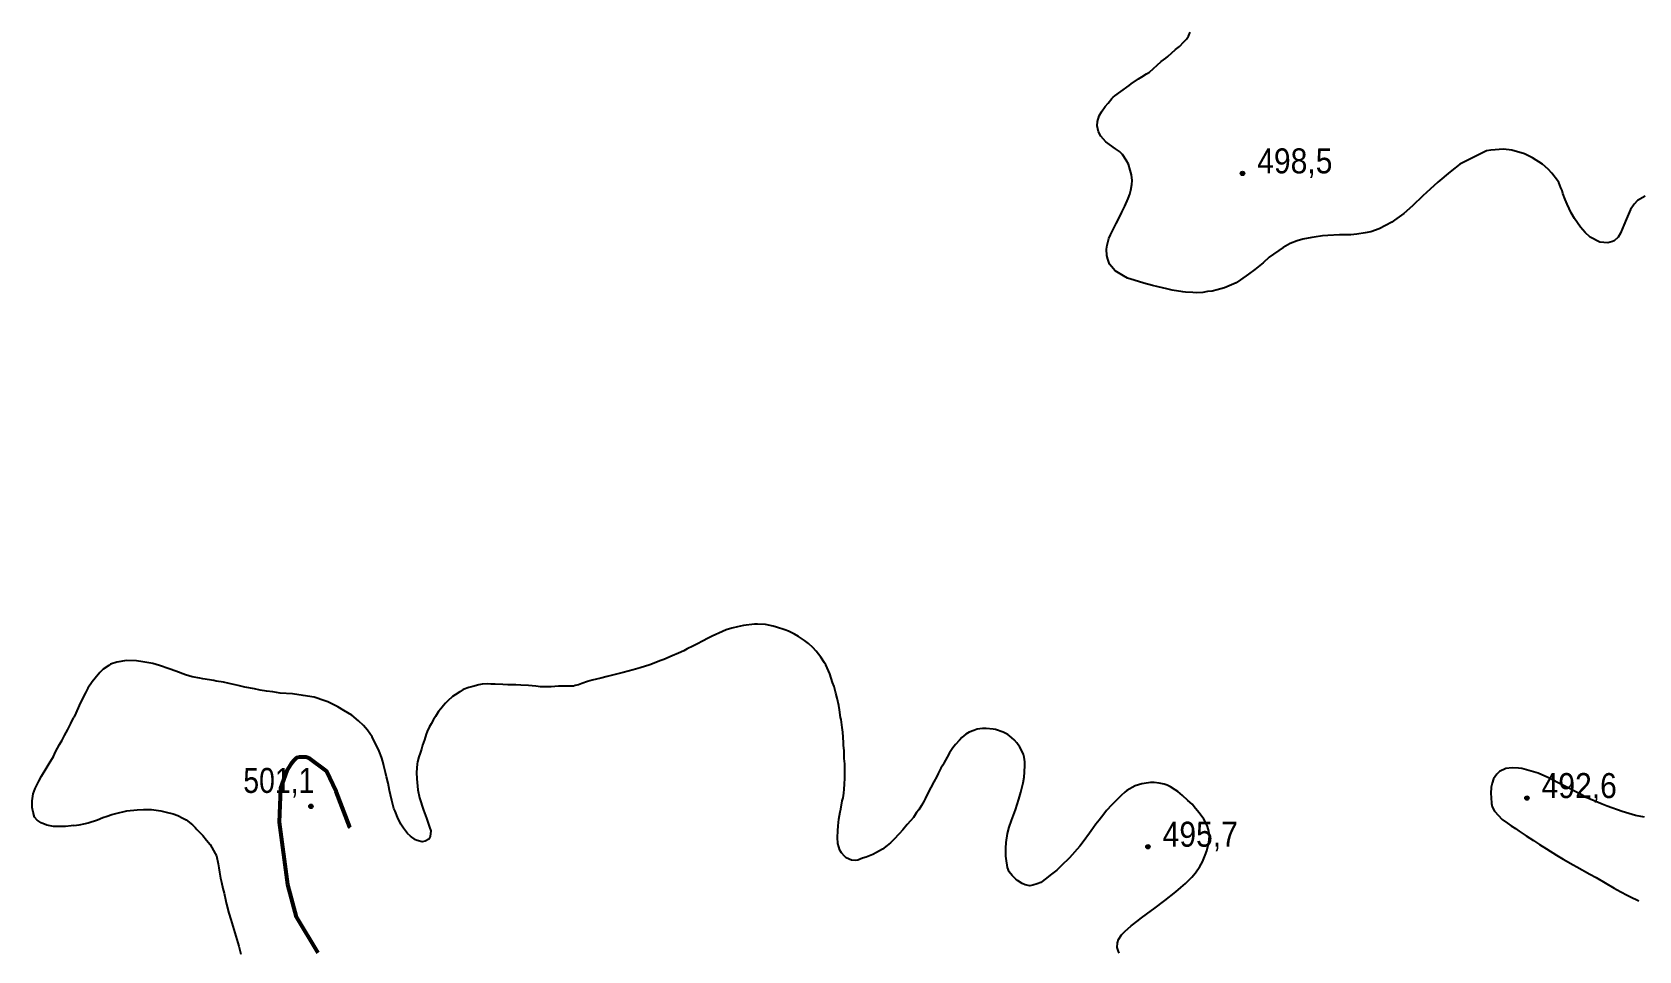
# Model space of a CAD drawing. Header units: metres. Extents: x 547833 to 556102, y 1844799 to 1850994.
# Drawn here: x 547972 to 549065, y 1846739 to 1847364 of the extents above; entities that cross this region are included whole.
import ezdxf

# ---------------------------------------------------------------- set-up
doc = ezdxf.new("R2010")
doc.units = ezdxf.units.M
doc.header["$LTSCALE"] = 6.8
for name, color, linetype, lineweight in [('1', 7, 'Continuous', 25), ('2', 7, 'Continuous', 53), ('5', 7, 'Continuous', 13)]:
    doc.layers.add(name, color=color, linetype=linetype, lineweight=lineweight)

msp = doc.modelspace()

# ---------------------------------------------------------------- hatches: boundary and pattern name
at = {"layer": '5'}
for points in [[(548797.03, 1847268.19, 1), (548794.03, 1847268.19, 1)], [(548162.96, 1846837.64, 1), (548159.96, 1846837.64, 1)], [(548990.61, 1846843.26, 1), (548987.61, 1846843.26, 1)], [(548732.66, 1846810.17, 1), (548729.66, 1846810.17, 1)]]:
    msp.add_hatch(color=256, dxfattribs=at).paths.add_polyline_path(points)

# ---------------------------------------------------------------- linework, layer by layer
at = {"layer": '1'}
for points in [[(548715.37, 1847245.91), (548717.65, 1847251.13), (548718.81, 1847254.06), (548719.51, 1847256.68), (548720.3, 1847260.57), (548720.35, 1847263.24), (548719.87, 1847267.24), (548719.12, 1847270.31), (548717.85, 1847274.46), (548716.38, 1847277.2), (548713.9, 1847280.95), (548711.88, 1847282.99), (548709.11, 1847284.93), (548704.97, 1847287.72), (548702.45, 1847289.7), (548699.08, 1847293.47), (548697.57, 1847296.45), (548696.56, 1847300.63), (548696.84, 1847303.58), (548698.02, 1847307.4), (548699.6, 1847310), (548701.96, 1847313.58), (548704.07, 1847315.99), (548706.48, 1847319.07), (548707.5, 1847320.08), (548708.66, 1847320.98), (548712.6, 1847323.99), (548718.45, 1847327.99), (548719.82, 1847329.17), (548724.62, 1847332.42), (548727.11, 1847333.86), (548730.14, 1847336), (548732.16, 1847337.13), (548740.17, 1847344.19), (548743.42, 1847346.61), (548744.8, 1847347.79), (548749.95, 1847352.34), (548752.59, 1847354.56), (548755.64, 1847357.59), (548757.43, 1847359.58), (548758.71, 1847361.51), (548759.8, 1847364.25)], [(549069.49, 1847252.69), (549064.41, 1847249.66), (549062.04, 1847247.22), (549059.69, 1847243.64), (549056.92, 1847237.23), (549055.16, 1847232.96), (549052.91, 1847227.49), (549051.22, 1847224.75), (549048.46, 1847222.39), (549047.28, 1847221.74), (549044.2, 1847220.99), (549038.7, 1847221.46), (549032.22, 1847224.73), (549028.8, 1847227.86), (549025.57, 1847231.52), (549021.42, 1847237.48), (549019.19, 1847241.26), (549016.44, 1847247.26), (549015.15, 1847250.52), (549013.53, 1847254.5), (549013.04, 1847256.47), (549012.19, 1847258.27), (549010.73, 1847261.89), (549009.91, 1847263.44), (549006.14, 1847268.43), (549003.53, 1847271.15), (548999.72, 1847274.36), (548992.84, 1847278.85), (548987.45, 1847281.49), (548978.93, 1847283.87), (548973.14, 1847284.56), (548964.59, 1847284.03), (548961.63, 1847283.42), (548943.47, 1847274.37)], [(548943.47, 1847274.37), (548940, 1847271.67), (548936.89, 1847269.14), (548928.49, 1847262.17), (548923.23, 1847257.47), (548918.22, 1847252.81), (548911.18, 1847246.13), (548905.34, 1847240.99), (548902.09, 1847238.57), (548898.95, 1847236.28), (548897.07, 1847235.04), (548888.51, 1847230.46), (548882.92, 1847228.51), (548879.09, 1847227.67), (548873.24, 1847226.83), (548869.35, 1847226.48), (548863.41, 1847226.4), (548861.52, 1847226.29), (548853.58, 1847225.96), (548849.95, 1847225.65), (548844.35, 1847224.84), (548842.6, 1847224.63), (548836.67, 1847223.4), (548832.62, 1847222.28), (548828.03, 1847220.45), (548823.28, 1847217.85), (548813.71, 1847211.11), (548809.47, 1847207.43), (548803.82, 1847202.82), (548799.66, 1847199.53), (548794.18, 1847195.69), (548791.11, 1847193.8), (548786.55, 1847191.73), (548783.28, 1847190.44), (548778.27, 1847188.95), (548774.95, 1847188.16), (548771.7, 1847187.77), (548768.6, 1847187.27), (548764.32, 1847187), (548761.65, 1847187.06), (548756.68, 1847187.34), (548755.01, 1847187.52), (548747.64, 1847188.78), (548743.99, 1847189.6), (548738.12, 1847191.04), (548734.33, 1847191.97), (548728.45, 1847193.41), (548721.74, 1847195.51), (548717.25, 1847196.99), (548714.54, 1847198.44), (548711.13, 1847200.43), (548708.92, 1847201.94), (548706.42, 1847204.8), (548705.07, 1847206.53), (548703.79, 1847209.8), (548703.1, 1847212.38), (548702.97, 1847216.54), (548703.39, 1847219.38), (548704.48, 1847223.94), (548705.56, 1847226.48), (548707.93, 1847230.95), (548709.57, 1847234.19), (548712.24, 1847239.33), (548713.46, 1847241.76), (548715.37, 1847245.91)], [(548520.39, 1846824.28), (548520.84, 1846828.89), (548521.62, 1846833.93), (548522.05, 1846835.63), (548523.13, 1846841.33), (548523.64, 1846843.42), (548524.13, 1846846.65), (548524.33, 1846849.21), (548524.65, 1846852.79), (548524.81, 1846856.74), (548524.92, 1846862.07), (548524.76, 1846866.49), (548524.45, 1846870.12), (548524.31, 1846875.43), (548523.97, 1846879.31), (548524, 1846881.09), (548523.4, 1846888.11), (548523.01, 1846891.35), (548522.37, 1846896.6), (548521.94, 1846898.07), (548521.19, 1846903.17), (548520.69, 1846906.27), (548519.59, 1846911.21), (548518.8, 1846914.53), (548517.48, 1846919.19), (548516.5, 1846921.98), (548515.53, 1846924.78), (548514.53, 1846927.82), (548511.88, 1846933.96), (548511.09, 1846935.26), (548508.61, 1846939.01), (548505.32, 1846943.17), (548502.99, 1846945.67), (548500.13, 1846948.37), (548497.47, 1846950.45), (548493.22, 1846953.1), (548490.48, 1846954.8), (548486.57, 1846956.73), (548483.92, 1846957.67), (548478.37, 1846959.53), (548476.15, 1846960.15), (548470.94, 1846961.29), (548465.33, 1846961.62), (548463.44, 1846961.52), (548455.81, 1846960.72), (548451.73, 1846959.85), (548447.94, 1846958.75), (548444.15, 1846957.66), (548441.49, 1846956.57), (548434.66, 1846953.34), (548431.43, 1846951.81), (548428.34, 1846950.16), (548424.16, 1846948.01), (548421.29, 1846946.65), (548417.59, 1846944.8), (548415.21, 1846943.5), (548411.62, 1846941.8), (548407.41, 1846939.9), (548401.74, 1846937.56), (548399.56, 1846936.79), (548392.06, 1846933.85), (548385.47, 1846931.78), (548380.82, 1846930.46), (548373.95, 1846928.61), (548369.52, 1846927.57)], [(548227.24, 1846819.21), (548224.4, 1846822.79), (548222.68, 1846825.5), (548220.32, 1846830.28), (548218.81, 1846834.4), (548217.96, 1846836.2), (548216.54, 1846841.6), (548215.7, 1846845.42), (548214.94, 1846848.5), (548213.98, 1846853.32), (548212.82, 1846857.62), (548212.21, 1846860.58), (548211.03, 1846865.13), (548210.41, 1846868.09), (548209.55, 1846871.03), (548207.79, 1846875.12), (548206.7, 1846877.77), (548204.55, 1846881.95), (548203.05, 1846884.93), (548199.97, 1846889.37), (548197.16, 1846892.7), (548193.74, 1846895.84), (548189.23, 1846899.59), (548183.89, 1846902.87), (548179.79, 1846905.41), (548173.06, 1846908.65), (548170.94, 1846909.41), (548163.66, 1846911.94), (548156.18, 1846913.06), (548148.95, 1846914.21), (548140.53, 1846914.71), (548135.49, 1846915.49), (548131.13, 1846915.97), (548126.87, 1846916.6), (548123.08, 1846917.53), (548116.49, 1846918.63), (548111.92, 1846919.72), (548105.91, 1846921.27), (548102.01, 1846922.07), (548096.98, 1846922.85), (548095.28, 1846923.27), (548087.93, 1846924.28), (548085.85, 1846924.79), (548080.53, 1846925.79), (548076.07, 1846927.02), (548069.44, 1846929.51), (548064.92, 1846931.24), (548058.32, 1846933.48), (548053.86, 1846934.71), (548046.98, 1846936.03), (548042.62, 1846936.52), (548036.01, 1846936.73), (548029.41, 1846935.8), (548025.03, 1846934.25), (548023.98, 1846933.49), (548019.98, 1846930.98), (548017.73, 1846928.68), (548014.52, 1846924.87), (548012.54, 1846922.35), (548009.53, 1846917.93), (548008.01, 1846914.83), (548005.34, 1846909.69), (548003.74, 1846906.21), (548001.32, 1846901.1), (548000, 1846898.05)], [(548369.52, 1846927.57), (548363, 1846925.89), (548358.82, 1846924.87), (548352.92, 1846923.4), (548349.73, 1846922.5), (548345.83, 1846921.27), (548343.68, 1846920.25), (548341.32, 1846919.84), (548340.1, 1846919.43), (548329.96, 1846919.47), (548327.47, 1846919.17), (548324.97, 1846918.86), (548320.66, 1846918.85), (548317.61, 1846918.98), (548314.52, 1846919.37), (548309.52, 1846919.9), (548304.29, 1846920.15), (548300.98, 1846920.26), (548295.4, 1846920.34), (548292.09, 1846920.45), (548286.87, 1846920.7), (548283.81, 1846920.83), (548281.4, 1846920.92), (548278.01, 1846920.64), (548275.65, 1846920.22), (548271.72, 1846919.24), (548268.89, 1846918.52), (548265.02, 1846917.03), (548262.78, 1846915.62), (548259.61, 1846913.59), (548257.74, 1846912.35), (548254.54, 1846909.43), (548253.09, 1846907.86), (548251.63, 1846906.28), (548249.77, 1846903.91), (548248.34, 1846902.09), (548246.21, 1846898.79), (548244.95, 1846896.61), (548243.26, 1846893.87), (548242.03, 1846891.44), (548240.62, 1846888.48), (548239.94, 1846886.75), (548238.65, 1846882.79), (548237.44, 1846879.23), (548236.74, 1846876.61), (548235.69, 1846873.82), (548234.85, 1846871.31), (548234, 1846867.91), (548233.65, 1846866.61), (548233.24, 1846860.6), (548233.5, 1846856.33), (548234.27, 1846848.95), (548235.44, 1846843.51), (548238, 1846834.96), (548240.16, 1846829.65), (548242.17, 1846823.56), (548243, 1846820.87), (548242.57, 1846817.14), (548241.64, 1846815.39), (548239.16, 1846813.94), (548237.05, 1846813.56), (548233.79, 1846814.31), (548232.59, 1846814.79), (548229.23, 1846817.43), (548227.24, 1846819.21)], [(547976.29, 1846854.74), (547978.14, 1846858.25), (547981.2, 1846863.31), (547983.31, 1846866.86), (547986.15, 1846871.64), (547987.67, 1846874.74), (547990.37, 1846879.63), (547992.14, 1846882.76), (547993.67, 1846885.85), (547995.96, 1846889.93), (547998, 1846893.98), (547999.93, 1846897.89), (548000, 1846898.05)], [(548646.84, 1846857.37), (548647.17, 1846860.96), (548647.37, 1846865.54), (548647.46, 1846867.96), (548646.81, 1846871.17), (548646.35, 1846872.89), (548644.99, 1846875.76), (548643.97, 1846877.92), (548641.97, 1846880.84), (548640.09, 1846882.77), (548636.84, 1846885.54), (548635.72, 1846886.42), (548632.59, 1846888.19), (548627.43, 1846889.97), (548625.76, 1846890.15), (548621.15, 1846890.6), (548618.48, 1846890.66), (548614.88, 1846890.1), (548612.69, 1846889.32), (548609.53, 1846888.18), (548607.3, 1846886.77), (548604.54, 1846884.41), (548602.87, 1846882.56), (548600.18, 1846879.7), (548598.42, 1846877.46), (548596.18, 1846874.02), (548594.52, 1846871.03), (548592.22, 1846866.95), (548591.49, 1846865.72), (548590.23, 1846863.54), (548588.38, 1846860.02), (548587.37, 1846857.87), (548585.52, 1846854.36), (548583.45, 1846850.56), (548582, 1846847.85), (548579.44, 1846842.85), (548578.74, 1846841.37), (548576.96, 1846838.24), (548575.16, 1846835.36), (548573.62, 1846833.4), (548571.49, 1846830.1), (548569.63, 1846827.72), (548567.26, 1846825.28), (548564.27, 1846821.75), (548561.83, 1846818.92), (548558.23, 1846815.19), (548555.97, 1846812.89), (548553.66, 1846811.09), (548550.43, 1846808.42), (548546.51, 1846806.3), (548543.89, 1846804.96), (548539.43, 1846803.03), (548536.86, 1846802.34), (548533.73, 1846800.94), (548532.35, 1846800.9), (548529.43, 1846800.93), (548525.8, 1846802.64), (548524.54, 1846803.63), (548522.49, 1846805.91), (548521.5, 1846807.82), (548520.73, 1846810.01), (548520.17, 1846812.47), (548519.94, 1846816.5), (548520.03, 1846820.94), (548520.39, 1846824.28)], [(548770.21, 1846804.32), (548771.23, 1846807.36), (548772.43, 1846812.07), (548772.85, 1846814.91), (548773.01, 1846817.71), (548772.28, 1846821.68), (548771.42, 1846824.61), (548769.12, 1846828.89), (548765.94, 1846833.19), (548763.55, 1846836.2), (548761.16, 1846839.2), (548758.33, 1846841.64), (548754.63, 1846845), (548751.52, 1846847.66), (548749.59, 1846848.94), (548746.43, 1846850.97), (548744.28, 1846851.97), (548742.16, 1846852.73), (548738.9, 1846853.47), (548735.43, 1846853.94), (548732.79, 1846853.74), (548728.55, 1846853.23), (548726.94, 1846852.91), (548722.54, 1846851.61), (548716.85, 1846848.39), (548715.47, 1846847.21), (548712.83, 1846844.99), (548708.98, 1846841.23), (548706.5, 1846838.64), (548703.04, 1846834.8), (548701.07, 1846832.28), (548697.89, 1846828.22), (548695.69, 1846825.42), (548692.43, 1846820.98), (548691.37, 1846819.33), (548687.01, 1846813.48), (548684.71, 1846810.54), (548677.82, 1846802.61), (548672.15, 1846797.1), (548669.07, 1846794.32), (548664.69, 1846790.75), (548662.15, 1846788.67), (548658.18, 1846785.91), (548655.78, 1846784.85), (548652.84, 1846783.99), (548650.73, 1846783.61), (548647.62, 1846784.24), (548645.47, 1846785.25), (548642.31, 1846787.27), (548641.19, 1846788.15), (548638.75, 1846790.51), (548636.78, 1846793.19), (548635.55, 1846795.95), (548634.69, 1846802.06), (548634.47, 1846803.8), (548634.45, 1846809.25), (548634.74, 1846813.08), (548635.65, 1846819.15), (548636.77, 1846823.46), (548638.26, 1846827.95), (548640.9, 1846835.37), (548643.19, 1846842.61), (548644.53, 1846847.21), (548646.16, 1846853.61), (548646.84, 1846857.37)], [(549069.05, 1846830.25), (549062.95, 1846831.41), (549054.01, 1846834.12), (549043.7, 1846837.68), (549040.24, 1846839.03), (549029.42, 1846843.67), (549026.01, 1846845.67), (549013.58, 1846852.01), (549003.31, 1846857.35), (548996.75, 1846860.23), (548985.72, 1846863.45), (548983.41, 1846863.68), (548979.08, 1846863.91), (548974.83, 1846863.39), (548970.52, 1846861.35), (548968.59, 1846859.47), (548966.43, 1846856.42), (548965.41, 1846853.38), (548964.85, 1846850.65), (548964.62, 1846846.32), (548964.7, 1846843.54), (548964.94, 1846839.52), (548965.46, 1846837.3), (548967.07, 1846834.46), (548972.32, 1846828.76), (548975.93, 1846826.16), (548978.42, 1846824.43), (548981.3, 1846822.63), (548983.93, 1846820.8), (548988.63, 1846817.57), (548993.58, 1846814.37), (548997.72, 1846811.58), (549002.5, 1846808.74), (549009.34, 1846804.5), (549013.73, 1846801.74), (549020.66, 1846797.89), (549022.98, 1846796.53), (549031.84, 1846791.4), (549036.16, 1846789.14), (549042.42, 1846785.59), (549048.43, 1846782.01), (549050.19, 1846781.09), (549056.98, 1846777.35), (549059.13, 1846776.34), (549065.32, 1846773.3)], [(548000, 1846824.68), (547998.21, 1846824.46), (547994.46, 1846824.01), (547986.27, 1846823.96), (547981.68, 1846824.79), (547977.73, 1846826.44), (547975.02, 1846828.29), (547973.35, 1846830.35), (547972.31, 1846833.65), (547971.69, 1846836.95), (547971.69, 1846841.49), (547972.41, 1846846.03), (547973.84, 1846849.88), (547976.29, 1846854.74)], [(548000, 1846824.68), (548003.7, 1846825.13), (548008.02, 1846826.03), (548009.74, 1846826.5), (548016.08, 1846828.53), (548019.71, 1846829.99), (548022.75, 1846830.99), (548025.91, 1846832.13), (548030.45, 1846833.32), (548034.27, 1846834.16), (548036.13, 1846834.51), (548043.26, 1846835.25), (548047.43, 1846835.38), (548052.87, 1846835.41), (548059.18, 1846834.53), (548062.97, 1846833.59), (548067.79, 1846832.53), (548070.96, 1846831.4), (548074.34, 1846829.65), (548076.52, 1846828.4), (548080.86, 1846825), (548082.6, 1846823.18), (548083.78, 1846821.81), (548087.82, 1846817.74), (548090.36, 1846814.62), (548092.86, 1846811.76), (548096.28, 1846805.46), (548097.1, 1846803.92), (548098.38, 1846798.62), (548098.85, 1846795.77), (548099.33, 1846792.91), (548099.95, 1846788.81), (548100.53, 1846786.09), (548101.58, 1846781.66), (548102.47, 1846778.47), (548103.64, 1846773.04), (548103.99, 1846771.18), (548105.64, 1846764.92), (548106.9, 1846760.77), (548109, 1846753.93), (548110.43, 1846749.42)], [(548711.67, 1846737.68), (548710.82, 1846739.47), (548710.29, 1846741.69), (548710.43, 1846744.75), (548711.05, 1846746.98), (548713.18, 1846750.28), (548715.43, 1846752.58), (548719.78, 1846756.4), (548724.41, 1846760), (548725.93, 1846761.07), (548731.17, 1846764.87), (548735.11, 1846767.89), (548742.66, 1846773.49), (548750.15, 1846779.59), (548753.49, 1846782.41), (548756.82, 1846785.22), (548761.11, 1846789.54), (548763.55, 1846792.37), (548766.56, 1846796.79), (548768.23, 1846799.78), (548770.21, 1846804.32)], [(548110.43, 1846749.42), (548112.28, 1846742.55), (548113.7, 1846737.15)]]:
    msp.add_lwpolyline(points, dxfattribs=at)
at = {"layer": '2'}
msp.add_lwpolyline([(548188.18, 1846823.24), (548188.01, 1846823.54), (548178.58, 1846847.81), (548171.99, 1846861.54), (548160.43, 1846870.24), (548158.15, 1846871.14), (548156.78, 1846871.14), (548155.19, 1846871.14), (548153.59, 1846871.14), (548151.54, 1846870.69), (548149.48, 1846868.66), (548147.66, 1846866.4), (548145.15, 1846862.11), (548140.71, 1846849.96), (548139.9, 1846826.77), (548145.42, 1846784.52), (548151.47, 1846762.43), (548166.25, 1846737.89)], dxfattribs=at)
at = {"layer": '5'}
for centre in [(548795.53, 1847268.19), (548161.46, 1846837.64), (548989.11, 1846843.26), (548731.16, 1846810.17)]:
    msp.add_circle(centre, 1.5, dxfattribs=at)

# ---------------------------------------------------------------- texts
for s, width, p in [('498,5', 0.9, (548805.53, 1847268.19)), ('501,1', 0.85, (548115.42, 1846846.76)), ('492,6', 0.9, (548999.11, 1846843.26)), ('495,7', 0.9, (548741.16, 1846810.17))]:
    msp.add_text(s, height=17, dxfattribs=dict(at, width=width)).set_placement(p)

doc.saveas('drawing.dxf')
